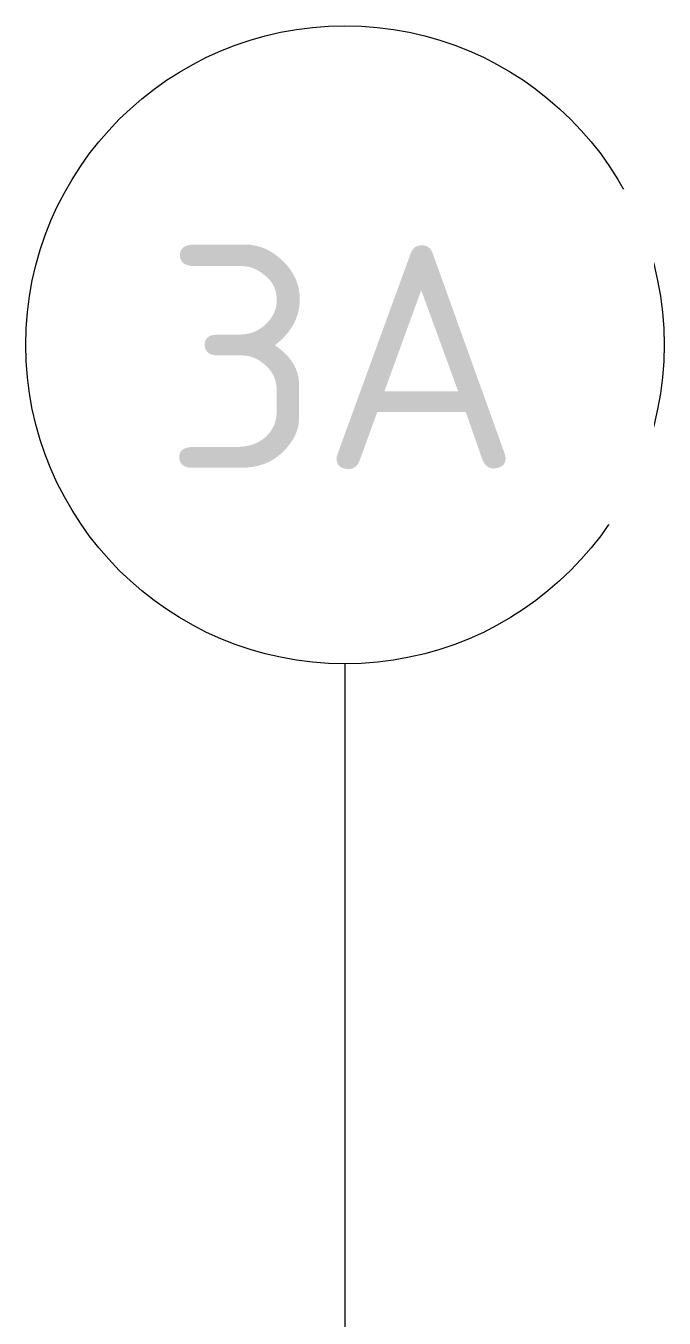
# Model space of a CAD drawing. Header units: millimetres. Extents: x 632 to 546626, y -3890 to 22200.
# Drawn here: x 359347 to 361347, y 18149 to 22200 of the extents above; entities that cross this region are included whole.
import ezdxf

# ---------------------------------------------------------------- set-up
doc = ezdxf.new("R2010")
doc.units = ezdxf.units.MM
doc.layers.add('Z-030-M_GRID', color=191, linetype='Continuous', lineweight=13)
doc.layers.add('Z-033_T_GRIDREF', color=31, linetype='Continuous', lineweight=13)
doc.styles.add('ISOCPEUR_1', font='isocpeur.ttf', dxfattribs={"height": 700})

# ---------------------------------------------------------------- blocks, each defined once
blk = doc.blocks.new('Grid - NRP_Grid-Head-320187-S6_501-SECTION A6')
at = {"layer": 'Z-033_T_GRIDREF'}
blk.add_circle((4578304.6, 21200), 1000, dxfattribs=at)

msp = doc.modelspace()

# ---------------------------------------------------------------- linework, layer by layer
at = {"layer": 'Z-030-M_GRID'}
msp.add_line((360347.1, 3286.9), (360347.1, 20200), dxfattribs=at)

# ---------------------------------------------------------------- block references
at = {"layer": 'Z-033_T_GRIDREF'}
msp.add_blockref('Grid - NRP_Grid-Head-320187-S6_501-SECTION A6', (-4217957.6, 0), dxfattribs=at)

# ---------------------------------------------------------------- next in the draw order: texts
at = {"layer": 'Z-033_T_GRIDREF', "insert": (359777.8, 21512.1), "char_height": 700, "width": 1362.869, "attachment_point": 1, "style": 'ISOCPEUR_1', "bg_fill": 3, "box_fill_scale": 1.25, "bg_fill_color": 256, "bg_fill_true_color": 13158600, "bg_fill_transparency": 0}
msp.add_mtext('3A', dxfattribs=at)

doc.saveas('drawing.dxf')
